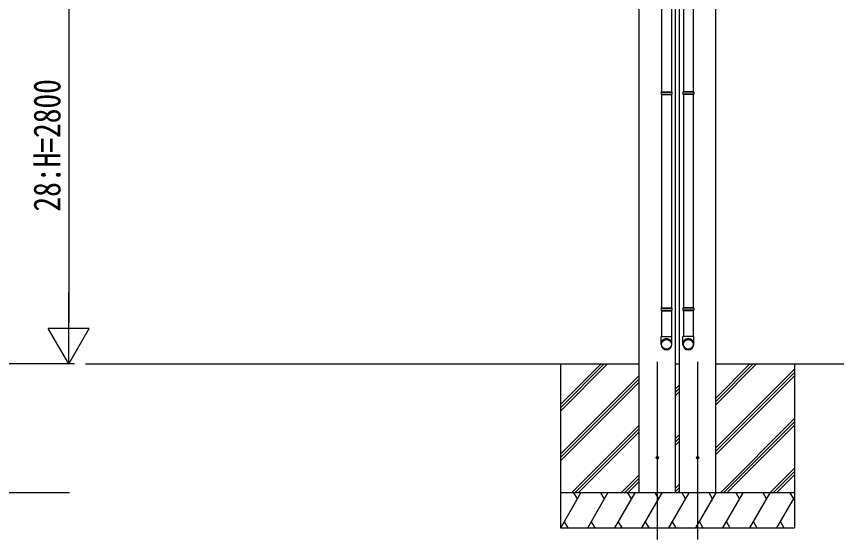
# Model space of a CAD drawing. Units: millimetres, scale not verified. Extents: x -14718 to 14718, y -10395 to 10395.
# Drawn here: x -10691 to -7187, y -6088 to -3853 of the extents above; entities that cross this region are included whole.
import ezdxf
from ezdxf.enums import TextEntityAlignment as Align

# ---------------------------------------------------------------- set-up
doc = ezdxf.new("R2010")
doc.units = ezdxf.units.MM
doc.header["$LTSCALE"] = 50
for name, color, linetype in [('0-3_YKK_12', 2, 'Continuous'), ('0-4_YKK_13', 4, 'Continuous'), ('0-5_YKK_A1', 4, 'Continuous'), ('0-6_YKK_D', 6, 'Continuous')]:
    doc.layers.add(name, color=color, linetype=linetype)
doc.styles.add('ＭＳ ゴシック', font='')
doc.styles.get('ＭＳ ゴシック').set_extended_font_data('MS Gothic')

msp = doc.modelspace()

# ---------------------------------------------------------------- linework, layer by layer
at = {"layer": '0-3_YKK_12'}
for p, q in [((-7953.68, -5328.29), (-7953.68, -6087.5)), ((-7781.18, -5328.29), (-7781.18, -6087.5))]:
    msp.add_line(p, q, dxfattribs=at)
at = {"layer": '0-4_YKK_13'}
for p, q in [((-7935.09, -3313.55), (-7935.09, -4175.25)), ((-7893.09, -3313.55), (-7893.09, -4175.25)), ((-7841.77, -3313.55), (-7841.77, -4175.25)), ((-7799.77, -3313.55), (-7799.77, -4175.25)), ((-7937.09, -4177.25), (-7936.09, -4175.25)), ((-7937.09, -4177.25), (-7891.09, -4177.25)), ((-7937.09, -4177.25), (-7937.09, -4185.25)), ((-7937.09, -4185.25), (-7891.09, -4185.25)), ((-7937.09, -4185.25), (-7936.09, -4187.25)), ((-7936.09, -4175.25), (-7892.09, -4175.25)), ((-7936.09, -4187.25), (-7892.09, -4187.25)), ((-7935.09, -4187.25), (-7935.09, -5097.94)), ((-7893.09, -4187.25), (-7893.09, -5097.94)), ((-7891.09, -4177.25), (-7892.09, -4175.25)), ((-7843.77, -4177.25), (-7842.77, -4175.25)), ((-7797.77, -4177.25), (-7843.77, -4177.25)), ((-7797.77, -4185.25), (-7843.77, -4185.25)), ((-7798.77, -4175.25), (-7842.77, -4175.25)), ((-7798.77, -4187.25), (-7842.77, -4187.25)), ((-7841.77, -4187.25), (-7841.77, -5097.94)), ((-7799.77, -4187.25), (-7799.77, -5097.94)), ((-7797.77, -4177.25), (-7798.77, -4175.25)), ((-7797.77, -4185.25), (-7798.77, -4187.25)), ((-7797.77, -4177.25), (-7797.77, -4185.25)), ((-7937.09, -5099.94), (-7936.09, -5097.94)), ((-7937.09, -5099.94), (-7891.09, -5099.94)), ((-7937.09, -5099.94), (-7937.09, -5107.94)), ((-7937.09, -5107.94), (-7891.09, -5107.94)), ((-7937.09, -5107.94), (-7936.09, -5109.94)), ((-7936.09, -5097.94), (-7892.09, -5097.94)), ((-7936.09, -5109.94), (-7892.09, -5109.94)), ((-7935.09, -5109.94), (-7935.09, -5219.94)), ((-7893.09, -5109.94), (-7893.09, -5219.94)), ((-7891.09, -5099.94), (-7892.09, -5097.94)), ((-7843.77, -5099.94), (-7842.77, -5097.94)), ((-7797.77, -5099.94), (-7843.77, -5099.94)), ((-7797.77, -5107.94), (-7843.77, -5107.94)), ((-7798.77, -5097.94), (-7842.77, -5097.94)), ((-7798.77, -5109.94), (-7842.77, -5109.94)), ((-7841.77, -5109.94), (-7841.77, -5219.94)), ((-7799.77, -5109.94), (-7799.77, -5219.94)), ((-7797.77, -5099.94), (-7798.77, -5097.94)), ((-7797.77, -5107.94), (-7798.77, -5109.94)), ((-7797.77, -5099.94), (-7797.77, -5107.94)), ((-7937.09, -5254.08), (-7937.09, -5219.94)), ((-7937.09, -5219.94), (-7891.09, -5219.94)), ((-7891.09, -5254.08), (-7891.09, -5219.94)), ((-7843.77, -5254.08), (-7843.77, -5219.94)), ((-7797.77, -5219.94), (-7843.77, -5219.94)), ((-7797.77, -5254.08), (-7797.77, -5219.94))]:
    msp.add_line(p, q, dxfattribs=at)
for points in [[(-7891.09, -4177.25), (-7891.09, -4185.25), (-7892.09, -4187.25)], [(-7843.77, -4177.25), (-7843.77, -4185.25), (-7842.77, -4187.25)], [(-7891.09, -5099.94), (-7891.09, -5107.94), (-7892.09, -5109.94)], [(-7843.77, -5099.94), (-7843.77, -5107.94), (-7842.77, -5109.94)]]:
    msp.add_lwpolyline(points, dxfattribs=at)
for centre in [(-7953.68, -5737.5), (-7781.18, -5737.5)]:
    msp.add_circle(centre, 5, dxfattribs=at)
for centre, major_axis, ratio, start_param, end_param in [((-7914.09, -5252.34), (23, 0), 0.996195, 6.2831853, 9.424778), ((-7914.09, -5254.08), (23, 0), 0.996195, 6.2831853, 9.424778), ((-7914.09, -5254.08), (0, -23.43), 0.981806, 4.712389, 7.8539816), ((-7820.77, -5252.34), (-23, 0), 0.996195, 3.1415927, 6.2831853), ((-7820.77, -5254.08), (-23, 0), 0.996195, 3.1415927, 6.2831853), ((-7820.77, -5254.08), (0, -23.43), 0.981806, 4.712389, 7.8539816)]:
    msp.add_ellipse(centre, major_axis=major_axis, ratio=ratio, start_param=start_param, end_param=end_param, dxfattribs=at)
for centre, major_axis in [((-7914.09, -5254.08), (-21, 0)), ((-7820.77, -5254.08), (21, 0))]:
    msp.add_ellipse(centre, major_axis=major_axis, ratio=0.996195, dxfattribs=at)
at = {"layer": '0-5_YKK_A1'}
for p, q in [((-7875.93, -5887.5), (-7875.93, -3182.04)), ((-7858.93, -5887.5), (-7858.93, -3182.04)), ((-10395.93, -5337.5), (-8031.43, -5337.5)), ((-8367.43, -5337.5), (-8367.43, -6037.5)), ((-8367.43, -5511.21), (-8193.72, -5337.5)), ((-8367.43, -5525.35), (-8179.58, -5337.5)), ((-8367.43, -5539.49), (-8165.43, -5337.5)), ((-7875.93, -5337.5), (-7858.93, -5337.5)), ((-7703.43, -5337.5), (-4871.86, -5337.5)), ((-7703.43, -5483.29), (-7557.48, -5337.5)), ((-7703.43, -5497.43), (-7543.32, -5337.5)), ((-7703.43, -5511.57), (-7529.16, -5337.5)), ((-7703.43, -5695.24), (-7367.43, -5359.24)), ((-7367.43, -5337.5), (-7367.43, -6037.5)), ((-8367.43, -5722.59), (-8031.43, -5386.6)), ((-7703.43, -5709.38), (-7367.43, -5373.39)), ((-7703.43, -5723.53), (-7367.43, -5387.53)), ((-8367.43, -5736.73), (-8031.43, -5400.74)), ((-8367.43, -5750.88), (-8031.43, -5414.88)), ((-7875.93, -5443.23), (-7858.93, -5426.23)), ((-7875.93, -5457.37), (-7858.93, -5440.37)), ((-7875.93, -5471.51), (-7858.93, -5454.51)), ((-8320.21, -5887.5), (-8031.43, -5598.73)), ((-7683.93, -5887.5), (-7367.43, -5571)), ((-7669.79, -5887.5), (-7367.43, -5585.14)), ((-7655.65, -5887.5), (-7367.43, -5599.29)), ((-8306.06, -5887.5), (-8031.43, -5612.87)), ((-8291.92, -5887.5), (-8031.43, -5627.01)), ((-7875.93, -5655.36), (-7858.93, -5638.36)), ((-7875.93, -5669.5), (-7858.93, -5652.5)), ((-7875.93, -5683.64), (-7858.93, -5666.64)), ((-8108.07, -5887.5), (-8031.43, -5810.86)), ((-7472.17, -5887.5), (-7367.43, -5782.76)), ((-7458.03, -5887.5), (-7367.43, -5796.9)), ((-7443.89, -5887.5), (-7367.43, -5811.04)), ((-8093.93, -5887.5), (-8031.43, -5825)), ((-8079.79, -5887.5), (-8031.43, -5839.14)), ((-7875.93, -5867.49), (-7858.93, -5850.49)), ((-7875.93, -5881.63), (-7858.93, -5864.63)), ((-7867.65, -5887.5), (-7858.93, -5878.78)), ((-7367.43, -5887.5), (-8367.43, -5887.5)), ((-8366.04, -6037.5), (-8279.44, -5887.5)), ((-8294.44, -5913.48), (-8309.44, -5887.5)), ((-8250.57, -6037.5), (-8163.97, -5887.5)), ((-8178.97, -5913.48), (-8193.97, -5887.5)), ((-8135.1, -6037.5), (-8048.5, -5887.5)), ((-8063.5, -5913.48), (-8078.5, -5887.5)), ((-8019.63, -6037.5), (-7933.03, -5887.5)), ((-7948.03, -5913.48), (-7963.03, -5887.5)), ((-7904.16, -6037.5), (-7817.56, -5887.5)), ((-7832.56, -5913.48), (-7847.56, -5887.5)), ((-7788.69, -6037.5), (-7702.09, -5887.5)), ((-7717.09, -5913.48), (-7732.09, -5887.5)), ((-7673.22, -6037.5), (-7586.62, -5887.5)), ((-7601.62, -5913.48), (-7616.62, -5887.5)), ((-7557.75, -6037.5), (-7471.15, -5887.5)), ((-7486.15, -5913.48), (-7501.15, -5887.5)), ((-7442.28, -6037.5), (-7367.43, -5907.85)), ((-7370.68, -5913.48), (-7385.68, -5887.5)), ((-8351.05, -6011.52), (-8336.05, -6037.5)), ((-8235.58, -6011.52), (-8220.58, -6037.5)), ((-8120.1, -6011.52), (-8105.11, -6037.5)), ((-8004.64, -6011.52), (-7989.64, -6037.5)), ((-7889.17, -6011.52), (-7874.17, -6037.5)), ((-7773.69, -6011.52), (-7758.69, -6037.5)), ((-7658.23, -6011.52), (-7643.23, -6037.5)), ((-7542.75, -6011.52), (-7527.76, -6037.5)), ((-7427.28, -6011.52), (-7412.29, -6037.5)), ((-8367.43, -6037.5), (-7367.43, -6037.5))]:
    msp.add_line(p, q, dxfattribs=at)
for points in [[(-8031.43, -5887.5), (-8031.43, -3008.49), (-8011.43, -3008.49), (-7980.58, -3011.73)], [(-7703.43, -5887.5), (-7703.43, -3008.49), (-7723.43, -3008.49), (-7754.29, -3011.73)]]:
    msp.add_lwpolyline(points, dxfattribs=at)
at = {"layer": '0-6_YKK_D'}
for p, q in [((-10467.43, -3312.49), (-10467.43, -5162.5)), ((-10467.43, -5337.5), (-10467.43, -5034.39)), ((-10467.43, -5337.5), (-10554.93, -5185.95)), ((-10379.93, -5185.95), (-10554.93, -5185.95)), ((-10467.43, -5337.5), (-10379.93, -5185.95)), ((-10443.39, -5337.5), (-11368.43, -5337.5)), ((-10594.75, -5337.5), (-11368.43, -5337.5)), ((-10443.39, -5337.5), (-10468.43, -5337.5)), ((-10465.02, -5887.5), (-11368.43, -5887.5))]:
    msp.add_line(p, q, dxfattribs=at)

# ---------------------------------------------------------------- texts
at = {"layer": '0-6_YKK_D', "style": 'ＭＳ ゴシック', "width": 0.8}
msp.add_text('28:H=2800', height=115.5, rotation=90, dxfattribs=at).set_placement((-10468.43, -4686.89), align=Align.BOTTOM_LEFT)

doc.saveas('drawing.dxf')
